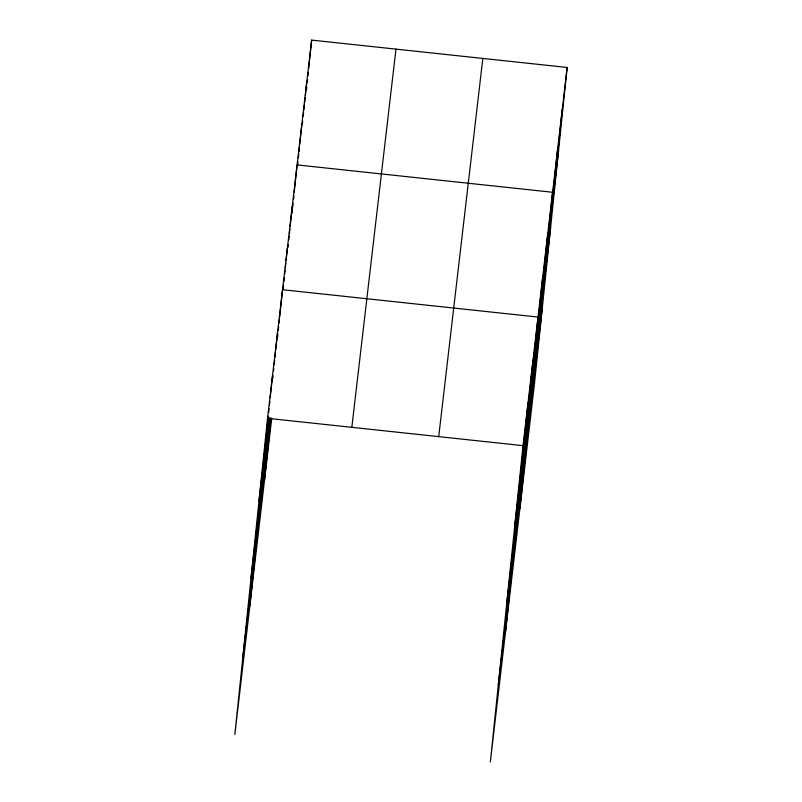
<?xml version="1.0" encoding="UTF-8"?>
<svg xmlns="http://www.w3.org/2000/svg" width="802" height="802" viewBox="0 0 802 802"><rect width="100%" height="100%" fill="white"/><g stroke="black" fill="none" stroke-linecap="round" stroke-linejoin="round"><path stroke-width="1.2" d="M567.154 67.458L523.024 445.661L490.353 761.9L534.473 383.697L567.154 67.458L311.647 40.1L267.527 418.303L234.846 734.542L271.688 418.734M263.968 458.263L268.309 416.238M268.69 412.529L269.081 408.82M269.462 405.11L269.843 401.401M270.224 397.692L272.53 375.446M272.8 378.313L273.061 375.847M273.572 370.895L273.823 368.429M274.204 364.72L274.715 359.777M274.976 357.301L275.487 352.359M275.738 349.883L277.532 332.579M249.853 605.951L269.221 418.504M277.672 336.69L277.933 334.213M278.314 330.504L278.695 326.795M279.076 323.096L279.467 319.386M279.718 316.91L282.525 289.712L538.032 317.071L505.35 633.309M283.166 288.9L283.547 285.201M283.938 281.492L284.319 277.783M284.7 274.073L285.081 270.364M285.342 267.888L285.853 262.946M286.103 260.48L287.387 248.109M288.018 247.307L288.279 244.831M288.79 239.888L289.171 236.179M289.422 233.703L289.933 228.76M290.194 226.284L292.239 206.515M264.409 481.14L270.956 417.782M292.108 213.121L292.359 210.645M292.75 206.936L293.131 203.227M293.512 199.518L293.893 195.808M294.284 192.099L297.091 164.911L552.588 192.269L519.917 508.498M297.602 165.332L297.983 161.623M298.364 157.914L298.755 154.205M299.006 151.738L299.517 146.796M299.768 144.32L301.943 123.307M302.454 123.729L302.715 121.262M303.216 116.31L303.607 112.601M303.858 110.135L304.369 105.192M304.63 102.716L305.141 97.774M305.392 95.298L306.795 81.704M306.544 89.543L306.795 87.077M307.306 82.125L307.567 79.659M307.948 75.949L308.329 72.24M308.71 68.531L311.647 40.1M519.465 485.621L528.027 402.804M524.468 442.754L533.029 359.938M534.322 358.293L542.884 275.477M539.185 316.69L547.736 233.873M548.889 233.482L557.45 150.666M553.741 191.879L562.302 109.062M258.966 501.13L268.68 417.852M251.006 578.152L269.723 417.752M242.805 657.51L270.655 418.794M351.837 427.336L395.967 49.133M438.714 436.639L482.834 58.436M514.473 528.488L558.593 150.275M506.513 605.51L550.633 227.307M498.313 684.878L542.433 306.665M267.527 418.303L523.024 445.661"/></g></svg>
